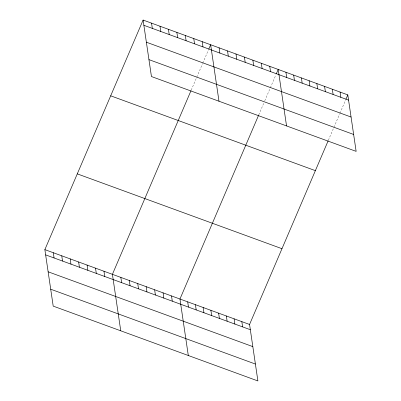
<?xml version="1.0" encoding="UTF-8"?>
<svg xmlns="http://www.w3.org/2000/svg" width="401" height="401" viewBox="0 0 401 401"><rect width="100%" height="100%" fill="white"/><g stroke="black" fill="none" stroke-linecap="round" stroke-linejoin="round"><path stroke-width="0.3" stroke-dasharray="2 1.5" d="M191.202 90.2L196.525 77.754M196.761 77.213L202.545 63.684M202.781 63.142L208.57 49.614M258.75 114.897L263.843 102.992M264.77 100.826L270.099 88.38M270.329 87.839L275.888 74.852M328.344 140.34L333.672 127.894M333.903 127.353L339.692 113.824M339.923 113.282L345.712 99.754"/><path stroke-width="0.6" d="M328.113 140.881L249.557 324.464L257.898 380.95L53.203 306.118L44.862 249.633L143.102 20.05L347.797 94.882L356.138 151.367L151.443 76.536L143.102 20.05M190.971 90.741L112.41 274.329L120.751 330.815M208.801 49.072L210.65 44.747L218.991 101.227M258.52 115.438L179.959 299.021L188.3 355.507M276.349 73.769L278.199 69.438L286.545 125.924M345.943 99.212L347.797 94.882M143.879 25.298L348.574 100.13M146.375 42.205L351.07 117.037M148.946 59.629L353.642 134.46M110.686 95.814L315.376 170.646M77.283 173.869L281.973 248.7M44.862 249.633L249.557 324.464M45.639 254.881L250.329 329.712M48.135 271.793L252.825 346.619M50.706 289.211L255.402 364.043M340.063 92.055L340.84 97.303M332.334 89.228L333.106 94.476M324.599 86.4L325.371 91.649M316.865 83.573L317.642 88.821M309.131 80.746L309.908 85.994M301.402 77.919L302.174 83.167M293.667 75.092L294.444 80.34M285.933 72.265L286.71 77.513M269.758 66.35L270.535 71.604M261.312 63.263L262.089 68.516M252.871 60.18L253.648 65.428M244.425 57.092L245.201 62.34M235.983 54.005L236.76 59.253M227.537 50.917L228.314 56.165M219.096 47.829L219.873 53.082M202.209 41.659L202.986 46.907M241.823 321.637L242.6 326.885M193.763 38.571L194.54 43.819M234.089 318.81L234.866 324.058M185.322 35.483L186.099 40.732M226.354 315.983L227.131 321.231M218.625 313.156L219.397 318.404M176.876 32.396L177.653 37.649M210.891 310.329L211.668 315.577M168.435 29.308L169.212 34.561M203.157 307.502L203.934 312.75M159.989 26.225L160.766 31.473M195.427 304.675L196.199 309.923M151.548 23.138L152.32 28.386M187.693 301.848L188.47 307.096M171.518 295.933L172.29 301.186M163.072 292.85L163.849 298.098M154.631 289.763L155.403 295.011M146.185 286.675L146.961 291.923M137.744 283.587L138.515 288.835M129.297 280.5L130.074 285.753M120.856 277.412L121.628 282.665M103.969 271.241L104.741 276.49M95.523 268.154L96.3 273.402M87.082 265.066L87.854 270.314M78.636 261.978L79.413 267.231M70.195 258.896L70.967 264.144M61.749 255.808L62.526 261.056M53.308 252.72L54.08 257.968"/></g></svg>
